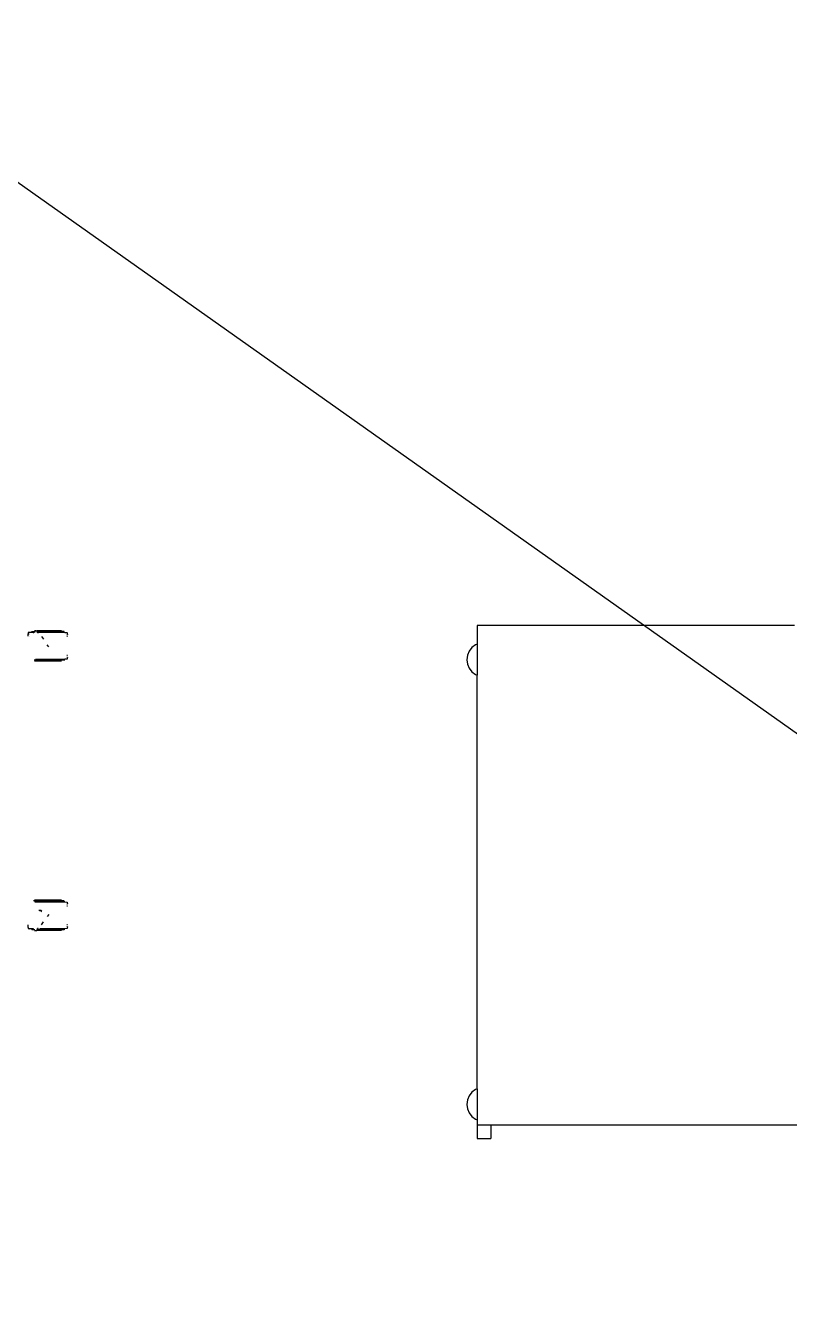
# Model space of a CAD drawing. Header units: millimetres. Extents: x -41292 to 298682, y -22072 to 33155.
# Drawn here: x 26384 to 27502, y -5065 to -3212 of the extents above; entities that cross this region are included whole.
import ezdxf

# ---------------------------------------------------------------- set-up
doc = ezdxf.new("R2010")
doc.units = ezdxf.units.MM

# ---------------------------------------------------------------- blocks, each defined once
blk = doc.blocks.new('rmfnasesx')
for p, q in [((53851.4, 11412.5), (53851.2, 11410.7)), ((53852.5, 11412.6), (53851.4, 11412.5)), ((53860, 11412.6), (53852.5, 11412.6)), ((53860.9, 11413.3), (53855.6, 11413.3)), ((53856.5, 11414.1), (53862, 11414.1)), ((53859.6, 11412.3), (53858.5, 11412.3)), ((53862.9, 11415.3), (53860.3, 11415.3)), ((53867.2, 11414.1), (53863.2, 11414.1)), ((53900.1, 11415.3), (53863.7, 11415.3)), ((53863.9, 11413.3), (53865.7, 11413.3)), ((53864.7, 11412.6), (53866.2, 11412.6)), ((53865.9, 11412.3), (53865.8, 11412.3)), ((53866.8, 11413.3), (53868, 11413.3)), ((53869.2, 11412.6), (53867.1, 11412.6)), ((53903.9, 11414.1), (53867.5, 11414.1)), ((53868.9, 11413.3), (53868.5, 11413.3)), ((53869, 11413.3), (53904.8, 11413.3)), ((53869.6, 11412.6), (53869.3, 11412.6)), ((53905.1, 11412.6), (53869.8, 11412.6)), ((53905.1, 11412.6), (53908, 11412.5)), ((53908, 11412.5), (53908.7, 11412)), ((53909.2, 11410), (53908.7, 11412)), ((54507.9, 11423), (54507.9, 11395.7)), ((54972.1, 11423), (54507.9, 11423)), ((53851.4, 11407.4), (53851.2, 11410.7)), ((53851.2, 11410.7), (53851.4, 11410.7)), ((53852.4, 11410.7), (53852.5, 11410.7)), ((53852.5, 11407.2), (53852.5, 11407.2)), ((53870.5, 11406.9), (53873.5, 11402.8)), ((53881.3, 11391.7), (53879.2, 11394.8)), ((53908, 11410), (53908.7, 11410)), ((53908.7, 11406.7), (53908, 11406.7)), ((54505.4, 11394.7), (54500.3, 11390.7)), ((54507.9, 11395.7), (54505.4, 11394.7)), ((54507.9, 11395.7), (54507.9, 11350.3)), ((53908, 11379.5), (53908.7, 11379.5)), ((53908.7, 11376.2), (53908, 11376.2)), ((53908.7, 11374.2), (53909.2, 11376.2)), ((54493.8, 11379.5), (54492.9, 11373)), ((54496.3, 11385.5), (54493.8, 11379.5)), ((54500.3, 11390.7), (54496.3, 11385.5)), ((53903.9, 11372.1), (53860, 11372.1)), ((53900.1, 11370.9), (53860.3, 11370.9)), ((53861.1, 11372.9), (53904.8, 11372.9)), ((53862, 11373.6), (53905.1, 11373.6)), ((53862.4, 11373.9), (53865.8, 11373.9)), ((53908, 11373.7), (53905.1, 11373.6)), ((53908.7, 11374.2), (53908, 11373.7)), ((54492.9, 11373), (54493.8, 11366.5)), ((54493.8, 11366.5), (54496.3, 11360.5)), ((54496.3, 11360.5), (54500.3, 11355.3)), ((54500.3, 11355.3), (54505.4, 11351.4)), ((54505.4, 11351.4), (54507.9, 11350.3)), ((54507.9, 10745.7), (54507.9, 11350.3)), ((53903.9, 11020.3), (53859.1, 11020.3)), ((53900.1, 11021.5), (53860.3, 11021.5)), ((53860.3, 11019.5), (53904.8, 11019.5)), ((53861.4, 11018.8), (53905.1, 11018.8)), ((53865.9, 11018.5), (53865.8, 11018.5)), ((53868.1, 11006), (53866.8, 11007.4)), ((53870.4, 11005.8), (53868.4, 11005.8)), ((53871, 11005.2), (53869.2, 11007.3)), ((53870.5, 11004.5), (53870.3, 11005.1)), ((53905.1, 11018.8), (53908, 11018.7)), ((53908, 11018.7), (53908.7, 11018.2)), ((53908, 11016.2), (53908.7, 11016.2)), ((53908.7, 11012.9), (53908, 11012.9)), ((53909.2, 11016.2), (53908.7, 11018.2)), ((53870.5, 10985.5), (53873.5, 10989.6)), ((53872.5, 10990.3), (53872.7, 10990.3)), ((53881.3, 11000.7), (53879.2, 10997.6)), ((53908, 10985.7), (53908.7, 10985.7)), ((53851.2, 10981.7), (53851.4, 10985.2)), ((53851.4, 10981.7), (53851.2, 10981.7)), ((53851.2, 10981.7), (53851.4, 10979.9)), ((53851.4, 10979.9), (53852.5, 10979.8)), ((53858.6, 10979.8), (53852.5, 10979.8)), ((53859.6, 10979.1), (53855.6, 10979.1)), ((53860.8, 10978.3), (53856.5, 10978.3)), ((53860.3, 10977.1), (53863.7, 10977.1)), ((53863.2, 10978.3), (53865.3, 10978.3)), ((53865.7, 10979.1), (53863.9, 10979.1)), ((53865, 10977.1), (53863.9, 10977.1)), ((53864.5, 10979.8), (53866.2, 10979.8)), ((53865.8, 10980.1), (53864.7, 10980.1)), ((53900.1, 10977.1), (53865.1, 10977.1)), ((53903.9, 10978.3), (53866.3, 10978.3)), ((53867.8, 10979.1), (53904.8, 10979.1)), ((53905.1, 10979.8), (53868.1, 10979.8)), ((53908, 10979.9), (53905.1, 10979.8)), ((53908.7, 10982.4), (53908, 10982.4)), ((53908.7, 10980.4), (53908, 10979.9)), ((53908.7, 10980.4), (53909.2, 10982.4)), ((54505.4, 10744.7), (54500.3, 10740.7)), ((54507.9, 10745.7), (54505.4, 10744.7)), ((54507.9, 10745.7), (54507.9, 10700.3)), ((54493.8, 10729.5), (54492.9, 10723)), ((54496.3, 10735.5), (54493.8, 10729.5)), ((54500.3, 10740.7), (54496.3, 10735.5)), ((54492.9, 10723), (54493.8, 10716.5)), ((54493.8, 10716.5), (54496.3, 10710.5)), ((54496.3, 10710.5), (54500.3, 10705.3)), ((54500.3, 10705.3), (54505.4, 10701.4)), ((54505.4, 10701.4), (54507.9, 10700.3)), ((54507.9, 10700.3), (54507.9, 10693)), ((54507.9, 10693), (54527.9, 10693)), ((54507.9, 10693), (54507.9, 10673)), ((54527.9, 10693), (54527.9, 10673)), ((54527.9, 10693), (55887.9, 10693)), ((54507.9, 10673), (54527.9, 10673))]:
    blk.add_line(p, q)

msp = doc.modelspace()

# ---------------------------------------------------------------- linework, layer by layer
msp.add_lwpolyline([(21289.27, 153.15), (42289.27, -14696.85)])

# ---------------------------------------------------------------- block references
msp.add_blockref('rmfnasesx', (-27463.27, -15512.43))

doc.saveas('drawing.dxf')
